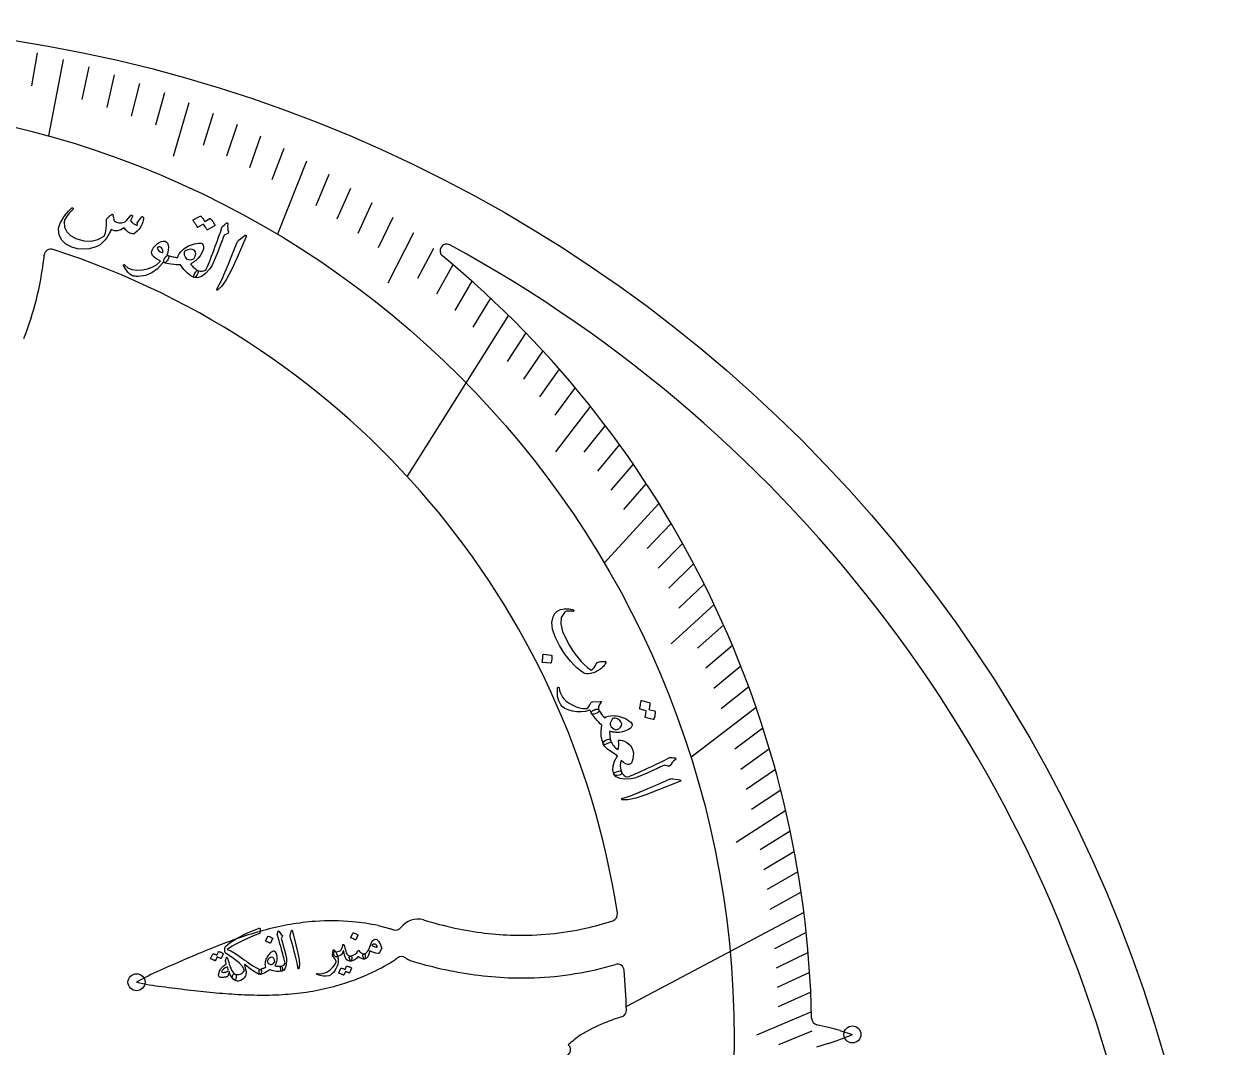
# Model space of a CAD drawing. Header units: millimetres. Extents: x -53 to 53, y -53 to 53.
# Drawn here: x 8.5 to 53.1, y 14.88 to 53.1 of the extents above; entities that cross this region are included whole.
import ezdxf

# ---------------------------------------------------------------- set-up
doc = ezdxf.new("R2010")
doc.units = ezdxf.units.MM
for name, color, linetype in [('CUT_INNER', 6, 'Continuous'), ('CUT_OUTER', 1, 'Continuous'), ('ENGRAVE', 7, 'Continuous'), ('ENGRAVE_FINE', 8, 'Continuous'), ('TEXT', 5, 'Continuous')]:
    doc.layers.add(name, color=color, linetype=linetype)

msp = doc.modelspace()

# ---------------------------------------------------------------- linework, layer by layer
at = {"layer": 'CUT_INNER'}
for points in [[(23.422, 19.631), (23.428, 19.629)], [(21.731, 19.418), (22.207, 19.299), (22.216, 19.296), (22.304, 19.267)], [(22.46, 18.214), (22.385, 18.16)], [(22.776, 18.195), (22.75, 18.214)], [(38.978, 15.503), (39.436, 15.357), (39.442, 15.355)], [(38.53, 15.02), (38.096, 14.881)]]:
    msp.add_lwpolyline(points, dxfattribs=at)
for centre, radius, start, end in [((9.509, 44.441), 0.25, 71.8945, 174.4658), ((0, 15.174), 31.023, 8.7215, 72.0005), ((24.292, 44.624), 0.25, 61.3477, 230.4492), ((0, 0), 51.057, 323.7898, 61.4376), ((-2.93, 45.811), 12.266, 338.6898, 352.9886), ((6.251, 44.701), 3.019, 352.6289, 355.5206), ((0.002, 15.174), 37.925, 1.1823, 50.4845), ((23.21, 18.863), 0.797, 74.5388, 142.3525), ((27.565, 33.223), 14.209, 253.0733, 257.9179), ((30.417, 19.841), 0.25, 286.935, 8.6133), ((21.102, 5.77), 13.955, 104.7414, 108.5755), ((20.341, 8.656), 10.97, 99.8944, 104.7329), ((20.061, 10.243), 9.359, 94.2174, 99.8771), ((19.999, 11.143), 8.457, 84.729, 94.2424), ((20.031, 11.502), 8.096, 77.8832, 84.7278), ((22.383, 19.504), 0.25, 251.5258, 321.7946), ((27.228, 31.671), 12.622, 257.94, 263.1088), ((27.096, 29.919), 10.862, 268.5169, 282.6489), ((27.12, 29.809), 10.75, 282.6563, 288.2733), ((22.889, 0.453), 19.564, 108.5754, 111.3376), ((27.109, 30.699), 11.642, 263.1158, 268.5519), ((38.76, -37.755), 60.941, 113.06004, 114.41031), ((27.152, -10.473), 31.292, 111.3294, 113.0713), ((18.227, 24.606), 7.67, 295.3876, 302.8288), ((22.605, 18.01), 0.25, 54.6071, 125.3492), ((23.21, 18.863), 0.796, 236.9785, 249.1107), ((25.313, 25.176), 7.45, 251.3082, 256.7034), ((27.353, 32.322), 14.877, 255.3895, 260.3857), ((27.105, 29.858), 12.394, 271.2172, 285.4639), ((29.412, 21.59), 3.81, 285.1816, 288.0732), ((30.667, 17.729), 0.25, 4.7461, 106.935), ((16.747, 10.291), 8.095, 113.0749, 119.9536), ((17.929, 25.222), 8.354, 285.6899, 295.4165), ((27.154, 31.159), 13.697, 260.3909, 265.6882), ((27.093, 30.363), 12.899, 265.6955, 271.2251), ((0.439, 15.199), 30.583, 1.9964, 4.7836), ((14.534, 25.169), 8.074, 256.9115, 263.799), ((22.591, 85.089), 68.531, 262.51333, 263.31606), ((19.553, 58.847), 42.114, 263.2659, 264.5611), ((17.594, 26.877), 10.045, 274.4248, 279.6932), ((17.785, 25.743), 8.895, 279.7135, 285.6795), ((17.87, 41.106), 24.293, 264.547, 266.7792), ((17.423, 33.144), 16.319, 266.7752, 270.0661), ((17.427, 29.079), 12.254, 270.0701, 274.4119), ((30.754, 16.256), 0.25, 287.4724, 1.9336), ((32.696, 9.696), 6.586, 112.3734, 121.262), ((32.485, 10.445), 5.813, 106.547, 113.2572), ((38.168, 15.962), 0.25, 181.2323, 256.3712), ((28.757, -23.725), 40.538, 75.3949, 76.6611), ((32.668, 10.621), 5.799, 125.7707, 131.4456), ((36.2, 22.771), 8.094, 286.7313, 293.6111), ((28.663, 14.781), 0.25, 255.1087, 48.1076)]:
    msp.add_arc(centre, radius, start, end, dxfattribs=at)
at = {"layer": 'CUT_OUTER'}
msp.add_circle((0, 0), 53.1, dxfattribs=at)
at = {"layer": 'ENGRAVE'}
for points in [[(9.96, 51.769), (9.411, 48.913)], [(19.05, 47.968), (17.967, 45.242)], [(26.593, 42.214), (22.807, 36.204)], [(32.216, 35.187), (30.176, 32.959)], [(35.845, 27.565), (33.41, 25.693)], [(37.629, 19.911), (30.999, 16.402)]]:
    msp.add_lwpolyline(points, dxfattribs=at)
for centre, radius in [((0, 15.174), 35.027), ((12.705, 17.305), 0.319), ((39.442, 15.355), 0.319)]:
    msp.add_circle(centre, radius, dxfattribs=at)
at = {"layer": 'ENGRAVE_FINE'}
for points in [[(8.99, 52.019), (8.778, 50.792)], [(10.921, 51.493), (10.663, 50.274)], [(11.873, 51.194), (11.591, 49.978)], [(12.814, 50.87), (12.509, 49.659)], [(13.745, 50.522), (13.416, 49.316)], [(14.663, 50.151), (14.078, 48.15)], [(15.568, 49.758), (15.194, 48.563)], [(16.46, 49.342), (16.064, 48.153)], [(17.338, 48.905), (16.919, 47.723)], [(18.202, 48.447), (17.76, 47.272)], [(19.883, 47.47), (19.397, 46.31)], [(20.699, 46.953), (20.191, 45.801)], [(21.499, 46.418), (20.969, 45.274)], [(22.281, 45.865), (21.73, 44.729)], [(23.046, 45.295), (22.09, 43.416)], [(23.793, 44.708), (23.198, 43.591)], [(24.521, 44.106), (23.905, 42.999)], [(25.231, 43.49), (24.594, 42.392)], [(25.922, 42.859), (25.264, 41.771)], [(27.246, 41.557), (26.547, 40.491)], [(27.878, 40.888), (27.159, 39.833)], [(28.491, 40.208), (27.752, 39.164)], [(29.083, 39.517), (28.324, 38.485)], [(29.656, 38.816), (28.357, 37.116)], [(30.208, 38.105), (29.41, 37.099)], [(30.741, 37.387), (29.924, 36.393)], [(31.253, 36.66), (30.417, 35.68)], [(31.744, 35.927), (30.89, 34.96)], [(32.668, 34.441), (31.777, 33.502)], [(33.099, 33.69), (32.191, 32.765)], [(33.511, 32.934), (32.585, 32.024)], [(33.902, 32.175), (32.959, 31.28)], [(34.274, 31.412), (32.672, 29.943)], [(34.627, 30.646), (33.65, 29.781)], [(34.96, 29.878), (33.967, 29.029)], [(35.274, 29.108), (34.264, 28.275)], [(35.569, 28.337), (34.544, 27.52)], [(36.102, 26.793), (35.047, 26.01)], [(36.342, 26.022), (35.271, 25.255)], [(36.563, 25.251), (35.478, 24.502)], [(36.767, 24.481), (35.667, 23.75)], [(36.952, 23.713), (35.095, 22.521)], [(37.121, 22.947), (35.995, 22.251)], [(37.273, 22.184), (36.133, 21.505)], [(37.408, 21.423), (36.255, 20.763)], [(37.527, 20.665), (36.362, 20.024)], [(37.716, 19.16), (36.528, 18.556)], [(37.788, 18.414), (36.588, 17.829)], [(37.844, 17.672), (36.633, 17.106)], [(37.885, 16.935), (36.664, 16.389)], [(37.912, 16.202), (35.855, 15.323)], [(37.925, 15.475), (36.683, 14.968)]]:
    msp.add_lwpolyline(points, dxfattribs=at)
at = {"layer": 'TEXT'}
for points in [[(12.888, 45.885), (12.9, 45.896), (12.911, 45.903), (12.922, 45.905), (12.933, 45.902), (12.945, 45.895), (12.954, 45.886), (12.96, 45.874), (12.963, 45.86), (12.965, 45.814), (12.957, 45.761), (12.941, 45.701), (12.915, 45.634), (12.863, 45.529), (12.799, 45.435), (12.724, 45.352), (12.638, 45.28), (12.613, 45.264), (12.588, 45.255), (12.564, 45.251), (12.54, 45.252), (12.463, 45.278), (12.387, 45.325), (12.313, 45.392), (12.241, 45.48), (12.119, 45.404), (11.998, 45.369), (11.878, 45.375), (11.757, 45.423), (11.727, 45.359), (11.697, 45.298), (11.666, 45.24), (11.635, 45.186), (11.602, 45.134), (11.569, 45.085), (11.534, 45.038), (11.499, 44.993), (11.427, 44.916), (11.345, 44.85), (11.253, 44.796), (11.151, 44.754), (10.93, 44.698), (10.713, 44.681), (10.499, 44.702), (10.289, 44.761), (10.067, 44.874), (9.911, 45.022), (9.821, 45.208), (9.796, 45.43), (9.807, 45.504), (9.831, 45.587), (9.87, 45.68), (9.924, 45.782), (9.992, 45.891), (10.074, 46), (10.17, 46.11), (10.28, 46.221), (10.288, 46.227), (10.297, 46.231), (10.306, 46.232), (10.315, 46.23), (10.323, 46.226), (10.33, 46.221), (10.336, 46.215), (10.339, 46.208), (10.34, 46.199), (10.338, 46.19), (10.334, 46.181), (10.328, 46.173), (10.185, 46.025), (10.083, 45.898), (10.021, 45.792), (10, 45.708), (10.018, 45.501), (10.097, 45.328), (10.236, 45.19), (10.435, 45.085), (10.735, 45), (11.011, 44.986), (11.264, 45.044), (11.495, 45.174), (11.542, 45.299), (11.572, 45.439), (11.585, 45.593), (11.581, 45.763), (11.579, 45.78), (11.58, 45.795), (11.584, 45.807), (11.59, 45.816), (11.62, 45.845), (11.649, 45.871), (11.676, 45.896), (11.701, 45.919), (11.725, 45.94), (11.746, 45.958), (11.766, 45.973), (11.784, 45.986), (11.793, 45.99), (11.801, 45.991), (11.808, 45.986), (11.813, 45.978), (11.816, 45.972), (11.819, 45.963), (11.822, 45.952), (11.827, 45.937), (11.831, 45.92), (11.836, 45.9), (11.84, 45.877), (11.844, 45.852), (11.854, 45.802), (11.863, 45.766), (11.873, 45.741), (11.883, 45.729), (11.961, 45.691), (12.048, 45.672), (12.142, 45.675), (12.245, 45.697), (12.289, 45.722), (12.342, 45.77), (12.405, 45.841), (12.476, 45.935), (12.483, 45.944), (12.492, 45.951), (12.502, 45.955), (12.514, 45.956), (12.524, 45.956), (12.534, 45.954), (12.542, 45.949), (12.548, 45.942), (12.552, 45.918), (12.542, 45.88), (12.517, 45.828), (12.478, 45.761), (12.526, 45.697), (12.582, 45.645), (12.649, 45.603), (12.725, 45.573), (12.733, 45.596), (12.738, 45.615), (12.739, 45.632), (12.736, 45.644), (12.732, 45.657), (12.732, 45.668), (12.734, 45.678), (12.739, 45.686)], [(15.442, 45.825), (15.447, 45.827), (15.454, 45.826), (15.461, 45.823), (15.47, 45.818), (15.495, 45.792), (15.519, 45.764), (15.541, 45.737), (15.561, 45.708), (15.58, 45.679), (15.598, 45.648), (15.614, 45.617), (15.629, 45.584), (15.631, 45.575), (15.629, 45.567), (15.625, 45.561), (15.618, 45.555), (15.354, 45.405), (15.349, 45.404), (15.343, 45.407), (15.336, 45.414), (15.329, 45.425), (15.325, 45.434), (15.318, 45.447), (15.308, 45.464), (15.294, 45.486), (15.277, 45.512), (15.257, 45.543), (15.233, 45.578), (15.205, 45.618), (15, 45.501), (14.992, 45.498), (14.984, 45.5), (14.977, 45.507), (14.97, 45.519), (14.964, 45.529), (14.955, 45.545), (14.942, 45.566), (14.926, 45.593), (14.905, 45.625), (14.88, 45.663), (14.851, 45.707), (14.817, 45.757), (14.814, 45.764), (14.814, 45.77), (14.817, 45.774), (14.823, 45.777), (15.083, 45.921), (15.089, 45.923), (15.095, 45.922), (15.103, 45.92), (15.111, 45.915), (15.133, 45.894), (15.154, 45.872), (15.174, 45.849), (15.191, 45.825), (15.208, 45.8), (15.223, 45.775), (15.237, 45.749), (15.25, 45.723)], [(15.926, 45.55), (15.973, 45.587), (16.009, 45.616), (16.036, 45.639), (16.052, 45.653), (16.064, 45.662), (16.075, 45.666), (16.086, 45.667), (16.097, 45.663), (16.108, 45.655), (16.114, 45.645), (16.117, 45.632), (16.116, 45.616), (16.108, 45.539), (16.109, 45.465), (16.117, 45.396), (16.134, 45.33), (16.138, 45.309), (16.133, 45.292), (16.119, 45.276), (16.095, 45.264), (15.979, 45.208), (15.962, 45.165), (15.945, 45.122), (15.928, 45.08), (15.912, 45.039), (15.897, 44.999), (15.882, 44.959), (15.867, 44.92), (15.852, 44.882), (15.717, 44.529), (15.604, 44.257), (15.513, 44.066), (15.445, 43.956), (15.279, 43.779), (15.125, 43.664), (14.985, 43.611), (14.856, 43.621), (14.853, 43.623), (14.85, 43.624), (14.848, 43.626), (14.845, 43.627), (14.836, 43.653), (14.845, 43.697), (14.871, 43.759), (14.914, 43.84), (14.933, 43.868), (14.952, 43.886), (14.973, 43.892), (14.995, 43.888), (15.078, 43.864), (15.154, 43.858), (15.224, 43.871), (15.288, 43.903), (15.319, 43.966), (15.352, 44.039), (15.387, 44.121), (15.425, 44.213), (15.465, 44.314), (15.507, 44.423), (15.552, 44.542), (15.599, 44.669), (15.646, 44.793), (15.688, 44.905), (15.725, 45.005), (15.757, 45.092), (15.783, 45.166), (15.806, 45.228), (15.824, 45.277), (15.838, 45.313), (15.895, 45.498), (15.903, 45.515), (15.911, 45.529), (15.919, 45.541), (15.926, 45.55)], [(16.707, 45.166), (16.766, 45.203), (16.8, 45.209), (16.809, 45.183), (16.792, 45.125), (16.461, 44.373), (16.254, 43.913), (16.066, 43.559), (15.896, 43.309), (15.746, 43.165), (15.729, 43.157), (15.716, 43.154), (15.708, 43.157), (15.705, 43.166), (15.705, 43.177), (15.707, 43.19), (15.713, 43.205), (15.721, 43.221), (15.792, 43.348), (15.861, 43.485), (15.929, 43.633), (15.995, 43.792), (16.013, 43.833), (16.06, 43.945), (16.137, 44.127), (16.242, 44.381), (16.469, 44.946), (16.483, 44.975), (16.499, 45), (16.517, 45.021), (16.536, 45.039)], [(13.673, 44.168), (13.486, 43.952), (13.274, 43.797), (13.035, 43.702), (12.77, 43.668), (12.736, 43.667), (12.702, 43.669), (12.669, 43.671), (12.637, 43.674), (12.607, 43.678), (12.578, 43.684), (12.55, 43.692), (12.524, 43.7), (12.465, 43.737), (12.397, 43.808), (12.318, 43.912), (12.229, 44.049), (12.221, 44.067), (12.218, 44.082), (12.22, 44.094), (12.228, 44.104), (12.239, 44.11), (12.25, 44.109), (12.261, 44.104), (12.272, 44.093), (12.384, 43.993), (12.529, 43.93), (12.71, 43.904), (12.926, 43.913), (13.117, 43.949), (13.291, 44.013), (13.45, 44.106), (13.592, 44.228), (13.594, 44.234), (13.595, 44.239), (13.593, 44.243), (13.59, 44.247), (13.491, 44.301), (13.409, 44.353), (13.345, 44.405), (13.3, 44.455), (13.273, 44.513), (13.268, 44.577), (13.287, 44.649), (13.329, 44.728), (13.335, 44.738), (13.342, 44.748), (13.35, 44.758), (13.358, 44.768), (13.366, 44.778), (13.376, 44.789), (13.385, 44.8), (13.396, 44.811), (13.471, 44.882), (13.547, 44.934), (13.624, 44.968), (13.702, 44.984), (13.772, 44.979), (13.827, 44.953), (13.866, 44.906), (13.889, 44.838), (13.897, 44.754), (13.891, 44.664), (13.87, 44.567), (13.834, 44.465), (13.84, 44.462), (13.846, 44.46), (13.852, 44.458), (13.858, 44.456), (13.863, 44.454), (13.869, 44.452), (13.875, 44.449), (13.881, 44.447), (13.899, 44.433), (13.908, 44.412), (13.909, 44.385), (13.902, 44.352), (13.888, 44.317), (13.872, 44.284), (13.852, 44.251), (13.828, 44.22), (13.804, 44.194), (13.783, 44.178), (13.765, 44.17), (13.751, 44.172), (13.694, 44.199), (13.691, 44.193), (13.687, 44.187), (13.681, 44.178), (13.673, 44.168)], [(13.688, 44.574), (13.682, 44.644), (13.666, 44.699), (13.639, 44.74), (13.601, 44.765), (13.574, 44.77), (13.547, 44.77), (13.522, 44.764), (13.497, 44.754), (13.488, 44.747), (13.482, 44.737), (13.481, 44.724), (13.484, 44.709), (13.502, 44.667), (13.539, 44.627), (13.593, 44.59), (13.665, 44.555), (13.673, 44.553), (13.68, 44.556), (13.685, 44.563), (13.688, 44.574)], [(15.155, 44.892), (15.159, 44.89), (15.163, 44.887), (15.166, 44.885), (15.169, 44.883), (15.172, 44.88), (15.174, 44.878), (15.177, 44.875), (15.179, 44.872), (15.198, 44.828), (15.206, 44.778), (15.203, 44.722), (15.189, 44.66), (15.143, 44.543), (15.083, 44.438), (15.008, 44.344), (14.92, 44.262), (14.897, 44.244), (14.873, 44.226), (14.848, 44.208), (14.823, 44.191), (14.798, 44.174), (14.771, 44.158), (14.744, 44.142), (14.716, 44.126), (14.753, 44.087), (14.789, 44.051), (14.825, 44.018), (14.86, 43.986), (14.895, 43.958), (14.929, 43.931), (14.962, 43.908), (14.995, 43.888), (15.006, 43.876), (15.009, 43.857), (15.004, 43.83), (14.992, 43.795), (14.953, 43.711), (14.918, 43.654), (14.886, 43.624), (14.856, 43.621), (14.732, 43.687), (14.605, 43.789), (14.475, 43.927), (14.341, 44.101), (14.267, 44.102), (14.186, 44.106), (14.099, 44.114), (14.004, 44.125), (13.911, 44.137), (13.837, 44.149), (13.782, 44.161), (13.748, 44.173), (13.733, 44.185), (13.724, 44.205), (13.722, 44.231), (13.726, 44.265), (13.73, 44.283), (13.735, 44.301), (13.742, 44.319), (13.749, 44.335), (13.758, 44.351), (13.768, 44.367), (13.778, 44.383), (13.788, 44.398), (13.812, 44.424), (13.834, 44.441), (13.856, 44.448), (13.876, 44.445), (13.923, 44.433), (13.968, 44.421), (14.013, 44.411), (14.057, 44.401), (14.101, 44.393), (14.144, 44.385), (14.187, 44.378), (14.23, 44.371), (14.258, 44.441), (14.296, 44.509), (14.345, 44.575), (14.405, 44.639), (14.461, 44.687), (14.521, 44.73), (14.584, 44.77), (14.65, 44.805), (14.721, 44.836), (14.795, 44.863), (14.874, 44.885), (14.958, 44.902), (15.02, 44.91), (15.073, 44.911), (15.118, 44.905), (15.155, 44.892)], [(14.859, 44.645), (14.786, 44.677), (14.706, 44.684), (14.617, 44.666), (14.521, 44.623), (14.499, 44.604), (14.486, 44.573), (14.483, 44.53), (14.489, 44.475), (14.505, 44.418), (14.528, 44.372), (14.558, 44.336), (14.596, 44.31), (14.645, 44.294), (14.703, 44.292), (14.772, 44.303), (14.851, 44.327), (14.898, 44.428), (14.915, 44.516), (14.902, 44.588), (14.859, 44.645)], [(30.228, 29.229), (30.212, 29.196), (30.193, 29.164), (30.17, 29.133), (30.143, 29.102), (30.114, 29.071), (30.081, 29.042), (30.045, 29.013), (30.006, 28.985), (29.925, 28.934), (29.841, 28.892), (29.754, 28.859), (29.663, 28.834), (29.579, 28.821), (29.506, 28.82), (29.445, 28.832), (29.395, 28.857), (29.272, 28.949), (29.151, 29.052), (29.034, 29.165), (28.92, 29.287), (28.809, 29.421), (28.702, 29.564), (28.598, 29.718), (28.498, 29.883), (28.334, 30.204), (28.239, 30.489), (28.215, 30.74), (28.261, 30.958), (28.328, 31.075), (28.419, 31.163), (28.537, 31.223), (28.681, 31.254), (28.715, 31.256), (28.75, 31.257), (28.787, 31.255), (28.826, 31.252), (28.866, 31.247), (28.908, 31.241), (28.952, 31.232), (28.997, 31.222), (29.011, 31.218), (29.021, 31.211), (29.029, 31.203), (29.033, 31.192), (29.035, 31.183), (29.033, 31.175), (29.029, 31.166), (29.021, 31.158), (29.014, 31.152), (29.005, 31.148), (28.995, 31.147), (28.984, 31.149), (28.941, 31.158), (28.897, 31.164), (28.854, 31.166), (28.811, 31.165), (28.773, 31.16), (28.739, 31.149), (28.709, 31.134), (28.683, 31.113), (28.569, 30.93), (28.546, 30.696), (28.614, 30.408), (28.772, 30.065), (28.873, 29.885), (28.978, 29.717), (29.086, 29.561), (29.197, 29.417), (29.311, 29.285), (29.43, 29.165), (29.552, 29.056), (29.679, 28.959), (29.736, 29.001), (29.792, 29.061), (29.847, 29.141), (29.901, 29.241), (29.909, 29.247), (29.924, 29.253), (29.946, 29.261), (29.977, 29.269), (29.98, 29.269), (29.983, 29.269), (29.986, 29.27), (29.988, 29.27), (30.031, 29.278), (30.081, 29.284), (30.137, 29.287), (30.201, 29.288), (30.221, 29.284), (30.233, 29.273), (30.235, 29.255), (30.228, 29.229)], [(28.193, 29.526), (28.198, 29.524), (28.203, 29.52), (28.207, 29.514), (28.211, 29.506), (28.215, 29.438), (28.213, 29.37), (28.204, 29.304), (28.188, 29.238), (28.184, 29.231), (28.18, 29.226), (28.173, 29.223), (28.166, 29.223), (27.871, 29.244), (27.863, 29.246), (27.859, 29.252), (27.858, 29.261), (27.86, 29.274), (27.862, 29.285), (27.864, 29.302), (27.868, 29.325), (27.871, 29.355), (27.875, 29.391), (27.88, 29.433), (27.884, 29.483), (27.889, 29.54), (27.891, 29.548), (27.894, 29.553), (27.898, 29.555), (27.904, 29.555)], [(29.738, 27.783), (30.024, 27.792), (30.048, 27.79), (30.062, 27.784), (30.065, 27.774), (30.059, 27.76), (30.026, 27.716), (30, 27.676), (29.979, 27.639), (29.964, 27.605), (29.956, 27.572), (29.954, 27.538), (29.958, 27.505), (29.969, 27.471), (29.974, 27.436), (29.957, 27.402), (29.921, 27.371), (29.863, 27.342), (29.801, 27.323), (29.752, 27.318), (29.715, 27.33), (29.691, 27.357), (29.68, 27.381), (29.669, 27.406), (29.659, 27.431), (29.649, 27.457), (29.647, 27.461), (29.642, 27.464), (29.634, 27.465), (29.625, 27.465), (29.472, 27.42), (29.314, 27.401), (29.151, 27.405), (28.982, 27.434), (28.826, 27.48), (28.703, 27.534), (28.61, 27.597), (28.55, 27.67), (28.509, 27.745), (28.477, 27.817), (28.453, 27.884), (28.438, 27.947), (28.433, 27.98), (28.429, 28.015), (28.426, 28.052), (28.423, 28.093), (28.422, 28.136), (28.421, 28.182), (28.422, 28.23), (28.425, 28.281), (28.425, 28.294), (28.427, 28.304), (28.431, 28.313), (28.437, 28.319), (28.446, 28.325), (28.454, 28.328), (28.461, 28.328), (28.467, 28.326), (28.474, 28.321), (28.479, 28.315), (28.482, 28.307), (28.484, 28.298), (28.506, 28.197), (28.536, 28.107), (28.573, 28.027), (28.616, 27.957), (28.669, 27.892), (28.729, 27.832), (28.794, 27.777), (28.866, 27.726), (28.944, 27.679), (29.028, 27.636), (29.119, 27.596), (29.215, 27.561), (29.298, 27.539), (29.377, 27.527), (29.451, 27.524), (29.521, 27.531), (29.562, 27.555), (29.602, 27.598), (29.64, 27.661), (29.678, 27.743), (29.687, 27.759), (29.7, 27.77), (29.717, 27.779), (29.738, 27.783)], [(32.054, 27.441), (32.059, 27.438), (32.064, 27.433), (32.068, 27.426), (32.07, 27.417), (32.071, 27.38), (32.07, 27.344), (32.068, 27.309), (32.064, 27.274), (32.058, 27.239), (32.05, 27.205), (32.041, 27.171), (32.03, 27.136), (32.025, 27.129), (32.019, 27.124), (32.012, 27.122), (32.003, 27.122), (31.707, 27.189), (31.702, 27.192), (31.7, 27.198), (31.7, 27.208), (31.702, 27.221), (31.705, 27.23), (31.708, 27.244), (31.712, 27.264), (31.717, 27.289), (31.722, 27.32), (31.727, 27.357), (31.733, 27.399), (31.74, 27.447), (31.509, 27.498), (31.501, 27.502), (31.497, 27.509), (31.496, 27.518), (31.499, 27.532), (31.502, 27.543), (31.506, 27.561), (31.511, 27.586), (31.516, 27.616), (31.523, 27.654), (31.53, 27.699), (31.538, 27.752), (31.547, 27.811), (31.549, 27.818), (31.553, 27.822), (31.558, 27.823), (31.564, 27.822), (31.854, 27.753), (31.859, 27.751), (31.864, 27.746), (31.867, 27.739), (31.87, 27.73), (31.872, 27.699), (31.873, 27.669), (31.872, 27.639), (31.869, 27.609), (31.865, 27.58), (31.859, 27.551), (31.852, 27.523), (31.844, 27.495)], [(31.214, 26.944), (31.215, 26.939), (31.217, 26.935), (31.218, 26.931), (31.218, 26.928), (31.218, 26.924), (31.219, 26.92), (31.218, 26.917), (31.218, 26.913), (31.203, 26.867), (31.175, 26.825), (31.135, 26.786), (31.083, 26.75), (30.97, 26.694), (30.855, 26.657), (30.737, 26.638), (30.616, 26.637), (30.586, 26.639), (30.557, 26.641), (30.527, 26.645), (30.497, 26.649), (30.466, 26.654), (30.436, 26.66), (30.405, 26.666), (30.373, 26.673), (30.375, 26.62), (30.378, 26.569), (30.381, 26.52), (30.386, 26.473), (30.392, 26.428), (30.4, 26.386), (30.409, 26.346), (30.42, 26.309), (30.42, 26.293), (30.409, 26.277), (30.388, 26.26), (30.355, 26.243), (30.27, 26.207), (30.205, 26.188), (30.161, 26.188), (30.138, 26.206), (30.09, 26.338), (30.064, 26.498), (30.061, 26.688), (30.079, 26.907), (30.026, 26.958), (29.969, 27.015), (29.909, 27.08), (29.846, 27.151), (29.786, 27.224), (29.739, 27.282), (29.707, 27.328), (29.689, 27.36), (29.687, 27.379), (29.693, 27.399), (29.709, 27.42), (29.735, 27.443), (29.75, 27.454), (29.766, 27.463), (29.783, 27.471), (29.8, 27.478), (29.817, 27.484), (29.835, 27.49), (29.853, 27.495), (29.871, 27.499), (29.906, 27.503), (29.934, 27.5), (29.954, 27.49), (29.968, 27.474), (29.994, 27.434), (30.02, 27.395), (30.046, 27.357), (30.072, 27.32), (30.098, 27.285), (30.125, 27.25), (30.152, 27.215), (30.18, 27.181), (30.247, 27.215), (30.321, 27.239), (30.402, 27.255), (30.489, 27.261), (30.563, 27.259), (30.636, 27.251), (30.709, 27.238), (30.782, 27.22), (30.855, 27.195), (30.928, 27.165), (31.002, 27.128), (31.075, 27.084), (31.126, 27.048), (31.166, 27.013), (31.196, 26.978), (31.214, 26.944)], [(30.829, 26.961), (30.796, 27.033), (30.741, 27.092), (30.664, 27.139), (30.564, 27.172), (30.535, 27.173), (30.505, 27.159), (30.473, 27.129), (30.441, 27.084), (30.414, 27.032), (30.4, 26.982), (30.398, 26.934), (30.409, 26.89), (30.434, 26.846), (30.476, 26.805), (30.534, 26.766), (30.609, 26.73), (30.712, 26.774), (30.783, 26.827), (30.822, 26.89), (30.829, 26.961)], [(30.815, 25.165), (30.823, 25.116), (30.812, 25.079), (30.782, 25.051), (30.734, 25.035), (30.654, 25.026), (30.593, 25.029), (30.551, 25.044), (30.529, 25.072), (30.495, 25.22), (30.506, 25.383), (30.562, 25.563), (30.662, 25.759), (30.454, 25.892), (30.298, 26.01), (30.192, 26.114), (30.138, 26.206), (30.133, 26.241), (30.146, 26.276), (30.175, 26.311), (30.222, 26.345), (30.289, 26.375), (30.344, 26.379), (30.388, 26.357), (30.42, 26.309), (30.442, 26.263), (30.467, 26.218), (30.495, 26.175), (30.526, 26.134), (30.56, 26.095), (30.597, 26.057), (30.637, 26.021), (30.681, 25.987), (30.706, 26.057), (30.719, 26.136), (30.718, 26.222), (30.705, 26.317), (30.705, 26.327), (30.71, 26.334), (30.72, 26.341), (30.734, 26.346), (30.787, 26.348), (30.852, 26.335), (30.928, 26.306), (31.016, 26.262), (31.149, 26.151), (31.232, 26.012), (31.264, 25.846), (31.244, 25.654), (31.219, 25.567), (31.187, 25.502), (31.149, 25.459), (31.105, 25.438), (31.049, 25.439), (30.98, 25.464), (30.898, 25.512), (30.803, 25.583), (30.775, 25.5), (30.768, 25.403), (30.781, 25.291), (30.815, 25.165)], [(32.643, 25.699), (32.702, 25.693), (32.749, 25.688), (32.783, 25.686), (32.805, 25.684), (32.82, 25.683), (32.831, 25.678), (32.84, 25.67), (32.845, 25.66), (32.847, 25.647), (32.844, 25.635), (32.837, 25.624), (32.825, 25.613), (32.765, 25.564), (32.714, 25.511), (32.672, 25.455), (32.638, 25.396), (32.626, 25.379), (32.61, 25.37), (32.589, 25.369), (32.563, 25.376), (32.441, 25.418), (32.399, 25.399), (32.357, 25.381), (32.316, 25.362), (32.276, 25.344), (32.236, 25.326), (32.198, 25.309), (32.16, 25.291), (32.123, 25.274), (31.779, 25.117), (31.508, 25.002), (31.309, 24.93), (31.183, 24.898), (30.94, 24.888), (30.75, 24.914), (30.613, 24.975), (30.529, 25.072), (30.528, 25.075), (30.527, 25.078), (30.526, 25.081), (30.525, 25.084), (30.537, 25.109), (30.574, 25.134), (30.636, 25.16), (30.723, 25.187), (30.756, 25.195), (30.783, 25.193), (30.802, 25.183), (30.815, 25.165), (30.857, 25.09), (30.907, 25.033), (30.966, 24.993), (31.035, 24.971), (31.101, 24.994), (31.175, 25.023), (31.258, 25.057), (31.349, 25.096), (31.448, 25.14), (31.555, 25.188), (31.67, 25.241), (31.792, 25.299), (31.913, 25.355), (32.022, 25.405), (32.117, 25.451), (32.201, 25.491), (32.272, 25.525), (32.332, 25.554), (32.379, 25.576), (32.414, 25.592), (32.585, 25.683), (32.602, 25.69), (32.618, 25.695), (32.631, 25.698), (32.643, 25.699)], [(32.931, 24.878), (33, 24.863), (33.028, 24.844), (33.016, 24.819), (32.964, 24.789), (32.2, 24.485), (31.731, 24.301), (31.348, 24.18), (31.052, 24.121), (30.845, 24.123), (30.826, 24.129), (30.815, 24.136), (30.811, 24.144), (30.815, 24.152), (30.823, 24.16), (30.834, 24.168), (30.849, 24.175), (30.866, 24.181), (31.005, 24.221), (31.15, 24.271), (31.302, 24.329), (31.461, 24.396), (31.503, 24.413), (31.614, 24.459), (31.797, 24.536), (32.05, 24.643), (32.608, 24.888), (32.638, 24.899), (32.667, 24.906), (32.694, 24.908), (32.721, 24.907)], [(17.287, 19.33), (17.293, 19.33), (17.299, 19.33), (17.303, 19.328), (17.307, 19.326), (17.312, 19.322), (17.316, 19.315), (17.318, 19.307), (17.318, 19.296), (17.316, 19.148), (17.315, 19.141), (17.312, 19.135), (17.307, 19.13), (17.3, 19.126), (17.077, 19.036), (16.875, 18.951), (16.693, 18.869), (16.532, 18.792), (16.392, 18.72), (16.272, 18.651), (16.173, 18.588), (16.095, 18.529), (16.224, 18.474), (16.372, 18.392), (16.541, 18.282), (16.729, 18.146), (16.808, 18.089), (16.891, 18.03), (16.979, 17.97), (17.073, 17.908), (17.16, 17.853), (17.229, 17.814), (17.28, 17.791), (17.314, 17.783), (17.348, 17.774), (17.368, 17.746), (17.374, 17.701), (17.365, 17.637), (17.36, 17.619), (17.355, 17.606), (17.349, 17.598), (17.341, 17.595), (17.26, 17.611), (17.135, 17.679), (16.966, 17.797), (16.754, 17.965), (16.742, 17.97), (16.735, 17.971), (16.731, 17.967), (16.731, 17.96), (16.76, 17.864), (16.78, 17.78), (16.794, 17.708), (16.799, 17.649), (16.793, 17.609), (16.784, 17.573), (16.771, 17.539), (16.753, 17.508), (16.716, 17.458), (16.674, 17.417), (16.628, 17.386), (16.576, 17.364), (16.517, 17.349), (16.463, 17.346), (16.414, 17.355), (16.371, 17.376), (16.324, 17.413), (16.294, 17.452), (16.281, 17.491), (16.286, 17.532), (16.304, 17.578), (16.326, 17.606), (16.352, 17.617), (16.381, 17.611), (16.426, 17.595), (16.473, 17.59), (16.522, 17.593), (16.574, 17.607), (16.624, 17.63), (16.667, 17.66), (16.705, 17.697), (16.736, 17.742), (16.669, 17.88), (16.532, 18.031), (16.325, 18.196), (16.048, 18.374), (16.026, 18.391), (16.011, 18.413), (16.003, 18.44), (16.001, 18.472), (16.003, 18.535), (16.008, 18.584), (16.015, 18.618), (16.023, 18.638), (16.197, 18.79), (16.465, 18.956), (16.826, 19.135), (17.281, 19.327), (17.282, 19.327), (17.283, 19.327), (17.284, 19.328), (17.284, 19.328), (17.285, 19.329), (17.285, 19.329), (17.286, 19.33), (17.287, 19.33)], [(17.963, 19.099), (17.972, 19.135), (17.979, 19.163), (17.984, 19.185), (17.987, 19.198), (17.989, 19.207), (17.993, 19.214), (17.998, 19.218), (18.005, 19.22), (18.013, 19.22), (18.02, 19.217), (18.026, 19.211), (18.031, 19.203), (18.055, 19.16), (18.082, 19.123), (18.111, 19.091), (18.144, 19.063), (18.153, 19.054), (18.157, 19.043), (18.155, 19.03), (18.149, 19.015), (18.112, 18.943), (18.12, 18.915), (18.127, 18.887), (18.134, 18.859), (18.142, 18.832), (18.149, 18.806), (18.156, 18.78), (18.163, 18.754), (18.17, 18.729), (18.233, 18.499), (18.278, 18.318), (18.305, 18.186), (18.312, 18.105), (18.294, 17.951), (18.259, 17.835), (18.205, 17.756), (18.135, 17.712), (18.133, 17.712), (18.13, 17.712), (18.128, 17.712), (18.126, 17.711), (18.112, 17.721), (18.1, 17.747), (18.09, 17.788), (18.083, 17.846), (18.081, 17.867), (18.085, 17.884), (18.093, 17.895), (18.107, 17.901), (18.158, 17.919), (18.2, 17.945), (18.231, 17.978), (18.252, 18.019), (18.243, 18.062), (18.233, 18.111), (18.22, 18.167), (18.205, 18.228), (18.187, 18.294), (18.168, 18.366), (18.146, 18.443), (18.123, 18.526), (18.101, 18.607), (18.08, 18.68), (18.062, 18.744), (18.046, 18.801), (18.032, 18.849), (18.02, 18.889), (18.012, 18.921), (18.005, 18.944), (17.967, 19.061), (17.964, 19.072), (17.963, 19.082), (17.962, 19.091), (17.963, 19.099)], [(18.479, 19.196), (18.493, 19.238), (18.507, 19.254), (18.521, 19.244), (18.535, 19.209), (18.659, 18.703), (18.734, 18.393), (18.778, 18.143), (18.79, 17.952), (18.771, 17.822), (18.765, 17.811), (18.76, 17.804), (18.755, 17.803), (18.75, 17.806), (18.745, 17.811), (18.741, 17.819), (18.738, 17.829), (18.736, 17.84), (18.722, 17.931), (18.704, 18.026), (18.68, 18.127), (18.652, 18.232), (18.645, 18.259), (18.626, 18.334), (18.594, 18.455), (18.549, 18.623), (18.447, 18.995), (18.443, 19.015), (18.441, 19.034), (18.442, 19.051), (18.445, 19.067)], [(17.606, 19.014), (17.608, 19.017), (17.611, 19.019), (17.616, 19.02), (17.622, 19.02), (17.665, 19.01), (17.706, 18.995), (17.746, 18.977), (17.784, 18.954), (17.787, 18.951), (17.79, 18.947), (17.79, 18.942), (17.788, 18.938), (17.713, 18.764), (17.71, 18.76), (17.706, 18.758), (17.7, 18.759), (17.692, 18.763), (17.686, 18.767), (17.675, 18.771), (17.662, 18.778), (17.644, 18.786), (17.622, 18.796), (17.596, 18.807), (17.566, 18.819), (17.532, 18.834), (17.527, 18.836), (17.525, 18.839), (17.524, 18.842), (17.526, 18.846)], [(20.787, 19.139), (20.789, 19.142), (20.792, 19.144), (20.797, 19.145), (20.803, 19.145), (20.846, 19.135), (20.887, 19.121), (20.927, 19.102), (20.964, 19.08), (20.968, 19.076), (20.97, 19.072), (20.971, 19.068), (20.969, 19.063), (20.894, 18.89), (20.891, 18.885), (20.886, 18.884), (20.88, 18.885), (20.873, 18.889), (20.866, 18.892), (20.856, 18.897), (20.842, 18.903), (20.825, 18.911), (20.803, 18.921), (20.777, 18.932), (20.747, 18.945), (20.713, 18.959), (20.708, 18.961), (20.706, 18.964), (20.705, 18.967), (20.707, 18.971)], [(21.614, 18.909), (21.683, 18.895), (21.747, 18.837), (21.806, 18.736), (21.86, 18.59), (21.863, 18.579), (21.864, 18.57), (21.863, 18.561), (21.859, 18.554), (21.766, 18.392), (21.759, 18.382), (21.75, 18.376), (21.74, 18.372), (21.728, 18.372), (21.646, 18.387), (21.567, 18.41), (21.492, 18.441), (21.421, 18.48), (21.387, 18.353), (21.343, 18.259), (21.289, 18.198), (21.225, 18.171), (21.217, 18.173), (21.208, 18.18), (21.198, 18.192), (21.187, 18.21), (21.168, 18.256), (21.157, 18.294), (21.157, 18.323), (21.165, 18.344), (21.172, 18.349), (21.179, 18.354), (21.188, 18.357), (21.197, 18.359), (21.244, 18.375), (21.287, 18.404), (21.327, 18.447), (21.364, 18.504), (21.379, 18.536), (21.401, 18.588), (21.43, 18.661), (21.466, 18.754), (21.495, 18.817), (21.53, 18.863), (21.57, 18.894), (21.614, 18.909)], [(15.76, 18.44), (15.762, 18.443), (15.765, 18.445), (15.77, 18.447), (15.776, 18.447), (15.798, 18.442), (15.819, 18.437), (15.839, 18.43), (15.86, 18.423), (15.879, 18.415), (15.899, 18.405), (15.918, 18.395), (15.937, 18.383), (15.941, 18.379), (15.943, 18.375), (15.944, 18.37), (15.942, 18.365), (15.865, 18.191), (15.863, 18.188), (15.859, 18.188), (15.853, 18.189), (15.846, 18.192), (15.841, 18.195), (15.832, 18.199), (15.821, 18.205), (15.807, 18.211), (15.789, 18.218), (15.768, 18.227), (15.743, 18.237), (15.716, 18.248), (15.654, 18.112), (15.651, 18.108), (15.647, 18.106), (15.641, 18.108), (15.633, 18.111), (15.627, 18.115), (15.616, 18.119), (15.602, 18.126), (15.585, 18.134), (15.563, 18.144), (15.537, 18.155), (15.507, 18.168), (15.473, 18.182), (15.469, 18.184), (15.467, 18.187), (15.467, 18.191), (15.469, 18.194), (15.549, 18.362), (15.551, 18.365), (15.555, 18.367), (15.559, 18.368), (15.565, 18.369), (15.583, 18.366), (15.601, 18.361), (15.619, 18.356), (15.636, 18.35), (15.653, 18.343), (15.669, 18.336), (15.685, 18.327), (15.701, 18.318)], [(17.818, 18.476), (17.821, 18.477), (17.824, 18.477), (17.826, 18.477), (17.829, 18.477), (17.831, 18.476), (17.833, 18.476), (17.835, 18.475), (17.838, 18.475), (17.863, 18.459), (17.886, 18.436), (17.904, 18.406), (17.919, 18.369), (17.939, 18.292), (17.947, 18.216), (17.944, 18.14), (17.928, 18.065), (17.923, 18.047), (17.918, 18.029), (17.912, 18.011), (17.905, 17.993), (17.898, 17.975), (17.89, 17.956), (17.882, 17.938), (17.873, 17.92), (17.906, 17.913), (17.939, 17.908), (17.97, 17.904), (18, 17.901), (18.028, 17.899), (18.056, 17.898), (18.082, 17.899), (18.107, 17.901), (18.116, 17.899), (18.125, 17.89), (18.133, 17.875), (18.14, 17.852), (18.151, 17.795), (18.154, 17.752), (18.149, 17.725), (18.135, 17.712), (18.045, 17.7), (17.94, 17.705), (17.82, 17.728), (17.686, 17.77), (17.646, 17.744), (17.602, 17.717), (17.553, 17.689), (17.498, 17.661), (17.444, 17.634), (17.4, 17.614), (17.367, 17.601), (17.344, 17.595), (17.331, 17.596), (17.32, 17.603), (17.309, 17.616), (17.299, 17.636), (17.295, 17.647), (17.291, 17.658), (17.289, 17.669), (17.287, 17.681), (17.286, 17.692), (17.285, 17.704), (17.285, 17.716), (17.285, 17.728), (17.289, 17.75), (17.295, 17.767), (17.304, 17.778), (17.316, 17.784), (17.345, 17.793), (17.373, 17.803), (17.401, 17.814), (17.427, 17.825), (17.453, 17.836), (17.479, 17.847), (17.504, 17.859), (17.529, 17.871), (17.518, 17.917), (17.514, 17.966), (17.516, 18.018), (17.525, 18.073), (17.537, 18.118), (17.552, 18.162), (17.571, 18.206), (17.592, 18.248), (17.617, 18.29), (17.646, 18.33), (17.678, 18.37), (17.715, 18.409), (17.744, 18.436), (17.77, 18.456), (17.795, 18.47), (17.818, 18.476)], [(19.455, 17.592), (19.448, 17.595), (19.442, 17.599), (19.438, 17.603), (19.435, 17.608), (19.434, 17.612), (19.435, 17.617), (19.436, 17.621), (19.439, 17.626), (19.442, 17.629), (19.447, 17.631), (19.453, 17.631), (19.46, 17.631), (19.561, 17.624), (19.654, 17.63), (19.739, 17.651), (19.817, 17.686), (19.934, 17.765), (20.03, 17.855), (20.106, 17.956), (20.16, 18.069), (20.161, 18.071), (20.162, 18.073), (20.162, 18.074), (20.163, 18.075), (20.163, 18.076), (20.163, 18.078), (20.163, 18.079), (20.163, 18.08), (20.15, 18.121), (20.123, 18.167), (20.081, 18.218), (20.025, 18.273), (20.023, 18.277), (20.022, 18.28), (20.021, 18.283), (20.021, 18.285), (20.05, 18.508), (20.056, 18.517), (20.068, 18.513), (20.088, 18.497), (20.114, 18.468), (20.148, 18.424), (20.177, 18.373), (20.201, 18.317), (20.221, 18.255), (20.228, 18.22), (20.232, 18.174), (20.233, 18.12), (20.231, 18.055), (20.221, 17.985), (20.197, 17.91), (20.161, 17.831), (20.112, 17.747), (20.057, 17.671), (20.001, 17.612), (19.944, 17.571), (19.887, 17.547), (19.782, 17.529), (19.675, 17.531), (19.566, 17.552), (19.455, 17.592)], [(20.43, 18.714), (20.44, 18.712), (20.448, 18.706), (20.454, 18.697), (20.458, 18.684), (20.461, 18.675), (20.465, 18.663), (20.469, 18.647), (20.474, 18.627), (20.48, 18.605), (20.488, 18.579), (20.496, 18.55), (20.505, 18.517), (20.522, 18.456), (20.54, 18.405), (20.559, 18.365), (20.578, 18.336), (20.6, 18.314), (20.625, 18.298), (20.654, 18.288), (20.687, 18.284), (20.717, 18.278), (20.738, 18.265), (20.749, 18.242), (20.751, 18.212), (20.745, 18.162), (20.738, 18.127), (20.728, 18.104), (20.717, 18.096), (20.654, 18.094), (20.601, 18.11), (20.556, 18.144), (20.52, 18.195), (20.512, 18.211), (20.505, 18.229), (20.497, 18.248), (20.489, 18.268), (20.481, 18.29), (20.474, 18.313), (20.467, 18.337), (20.461, 18.363), (20.455, 18.389), (20.45, 18.412), (20.445, 18.431), (20.441, 18.448), (20.438, 18.462), (20.435, 18.472), (20.433, 18.48), (20.433, 18.483), (20.432, 18.485), (20.432, 18.486), (20.431, 18.486), (20.43, 18.486), (20.429, 18.485), (20.428, 18.483), (20.427, 18.48), (20.425, 18.476), (20.394, 18.394), (20.345, 18.331), (20.276, 18.286), (20.19, 18.259), (20.152, 18.258), (20.12, 18.268), (20.095, 18.291), (20.077, 18.326), (20.069, 18.358), (20.065, 18.387), (20.067, 18.41), (20.075, 18.43), (20.085, 18.445), (20.097, 18.453), (20.109, 18.456), (20.123, 18.452), (20.135, 18.447), (20.145, 18.443), (20.154, 18.441), (20.161, 18.441), (20.222, 18.448), (20.273, 18.462), (20.314, 18.483), (20.345, 18.511), (20.362, 18.536), (20.378, 18.575), (20.392, 18.626), (20.406, 18.691), (20.409, 18.701), (20.414, 18.709), (20.421, 18.713), (20.43, 18.714)], [(21.197, 18.359), (21.215, 18.356), (21.228, 18.353), (21.236, 18.348), (21.241, 18.342), (21.244, 18.333), (21.246, 18.322), (21.247, 18.308), (21.248, 18.292), (21.247, 18.24), (21.244, 18.203), (21.236, 18.18), (21.225, 18.171), (21.168, 18.171), (21.108, 18.186), (21.045, 18.218), (20.98, 18.265), (20.934, 18.206), (20.874, 18.158), (20.801, 18.121), (20.715, 18.095), (20.705, 18.096), (20.696, 18.101), (20.689, 18.109), (20.683, 18.123), (20.653, 18.208), (20.65, 18.218), (20.649, 18.228), (20.651, 18.24), (20.655, 18.253), (20.66, 18.264), (20.668, 18.272), (20.676, 18.279), (20.687, 18.284), (20.79, 18.315), (20.873, 18.356), (20.935, 18.407), (20.976, 18.468), (20.981, 18.476), (20.987, 18.482), (20.994, 18.486), (21.003, 18.489), (21.011, 18.489), (21.018, 18.486), (21.022, 18.481), (21.024, 18.473), (21.026, 18.465), (21.028, 18.458), (21.03, 18.453), (21.032, 18.448), (21.074, 18.411), (21.115, 18.384), (21.156, 18.367), (21.197, 18.359)], [(21.494, 18.681), (21.538, 18.654), (21.586, 18.634), (21.639, 18.62), (21.697, 18.613), (21.687, 18.654), (21.671, 18.686), (21.648, 18.709), (21.618, 18.723), (21.585, 18.728), (21.553, 18.723), (21.523, 18.707), (21.494, 18.681)], [(16.384, 17.609), (16.405, 17.591), (16.42, 17.563), (16.427, 17.527), (16.426, 17.48), (16.418, 17.428), (16.407, 17.393), (16.392, 17.375), (16.373, 17.376), (16.314, 17.419), (16.259, 17.488), (16.207, 17.585), (16.159, 17.71), (16.147, 17.631), (16.131, 17.571), (16.11, 17.531), (16.084, 17.511), (16.069, 17.506), (16.053, 17.502), (16.035, 17.498), (16.017, 17.495), (15.997, 17.492), (15.976, 17.489), (15.954, 17.486), (15.931, 17.484), (15.891, 17.482), (15.859, 17.482), (15.835, 17.485), (15.819, 17.491), (15.796, 17.511), (15.78, 17.532), (15.772, 17.553), (15.772, 17.576), (15.791, 17.654), (15.809, 17.715), (15.825, 17.759), (15.839, 17.787), (15.861, 17.814), (15.884, 17.84), (15.908, 17.866), (15.934, 17.891), (15.962, 17.915), (15.992, 17.938), (16.024, 17.962), (16.058, 17.984), (16.036, 18.064), (16.031, 18.081), (16.029, 18.096), (16.029, 18.109), (16.032, 18.121), (16.062, 18.222), (16.069, 18.235), (16.078, 18.236), (16.088, 18.224), (16.099, 18.2), (16.123, 18.121), (16.146, 18.049), (16.167, 17.984), (16.187, 17.925), (16.205, 17.873), (16.223, 17.828), (16.239, 17.79), (16.254, 17.759), (16.285, 17.708), (16.316, 17.666), (16.349, 17.633), (16.384, 17.609)], [(16.097, 17.881), (16.017, 17.838), (15.954, 17.792), (15.908, 17.743), (15.88, 17.69), (15.897, 17.682), (15.918, 17.677), (15.944, 17.674), (15.974, 17.674), (15.991, 17.676), (16.008, 17.678), (16.025, 17.682), (16.042, 17.685), (16.059, 17.69), (16.076, 17.696), (16.093, 17.703), (16.11, 17.712), (16.128, 17.728), (16.135, 17.753), (16.132, 17.786), (16.118, 17.828), (16.109, 17.847), (16.103, 17.862), (16.099, 17.874), (16.097, 17.881)], [(17.757, 18.24), (17.708, 18.23), (17.664, 18.205), (17.625, 18.163), (17.591, 18.107), (17.586, 18.089), (17.59, 18.068), (17.604, 18.044), (17.627, 18.018), (17.656, 17.994), (17.685, 17.978), (17.714, 17.971), (17.743, 17.971), (17.774, 17.981), (17.805, 18.001), (17.837, 18.032), (17.869, 18.073), (17.856, 18.143), (17.833, 18.194), (17.8, 18.226), (17.757, 18.24)], [(20.551, 17.902), (20.553, 17.905), (20.556, 17.907), (20.561, 17.908), (20.567, 17.909), (20.589, 17.904), (20.61, 17.898), (20.631, 17.892), (20.651, 17.885), (20.671, 17.876), (20.69, 17.867), (20.709, 17.857), (20.728, 17.845), (20.732, 17.841), (20.734, 17.837), (20.735, 17.832), (20.733, 17.826), (20.656, 17.652), (20.654, 17.65), (20.65, 17.649), (20.644, 17.651), (20.637, 17.654), (20.632, 17.657), (20.623, 17.661), (20.612, 17.666), (20.598, 17.673), (20.58, 17.68), (20.559, 17.689), (20.535, 17.698), (20.507, 17.709), (20.445, 17.574), (20.442, 17.57), (20.438, 17.568), (20.432, 17.569), (20.424, 17.573), (20.418, 17.576), (20.408, 17.581), (20.394, 17.588), (20.376, 17.596), (20.354, 17.605), (20.328, 17.617), (20.299, 17.629), (20.264, 17.643), (20.26, 17.646), (20.259, 17.649), (20.258, 17.652), (20.26, 17.656), (20.34, 17.824), (20.342, 17.827), (20.346, 17.829), (20.35, 17.83), (20.356, 17.83), (20.375, 17.827), (20.392, 17.823), (20.41, 17.818), (20.427, 17.812), (20.444, 17.805), (20.46, 17.797), (20.477, 17.789), (20.492, 17.78)]]:
    msp.add_lwpolyline(points, close=True, dxfattribs=at)

doc.saveas('drawing.dxf')
